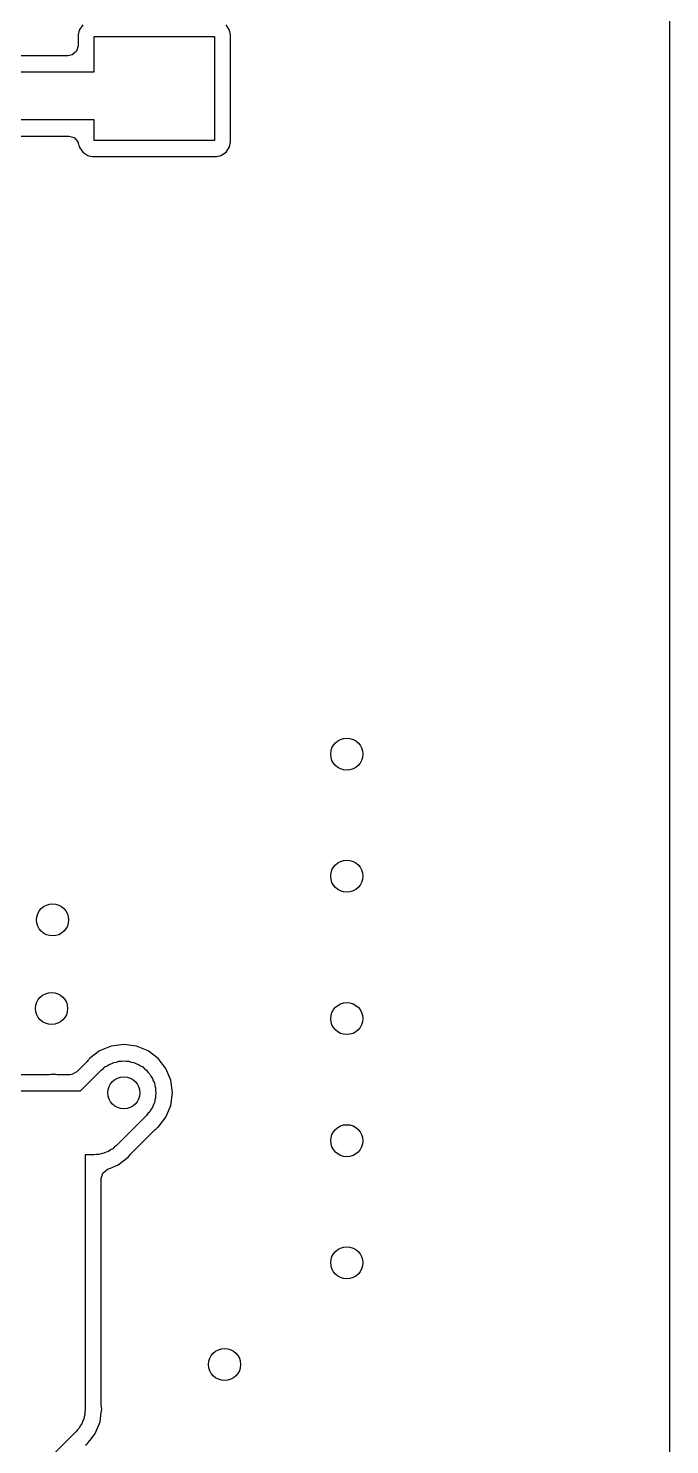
# Model space of a CAD drawing. Extents: x 0 to 2.91, y 0 to 4.33.
# Drawn here: x 1.178 to 1.493, y 1.263 to 1.959 of the extents above; entities that cross this region are included whole.
import ezdxf

# ---------------------------------------------------------------- set-up
doc = ezdxf.new("R2010")
doc.units = 0
doc.header["$MEASUREMENT"] = 0
doc.layers.add('BLACK', color=7, linetype='CONTINUOUS')

msp = doc.modelspace()

# ---------------------------------------------------------------- linework, layer by layer
at = {"layer": 'BLACK', "linetype": 'CONTINUOUS'}
for p, q in [((1.49311, 4.3237), (1.49311, 0.008819)), ((1.20304, 1.95828), (1.20258, 1.95597)), ((1.20478, 1.96089), (1.20304, 1.95828)), ((1.27696, 1.95828), (1.27522, 1.96089)), ((1.27742, 1.95597), (1.27696, 1.95828)), ((1.20258, 1.95057), (1.20179, 1.94789)), ((1.20258, 1.95597), (1.20258, 1.95057)), ((1.21047, 1.93772), (1.21047, 1.9552)), ((1.21047, 1.9552), (1.26953, 1.9552)), ((1.26953, 1.9552), (1.26953, 1.90402)), ((1.27742, 1.90324), (1.27742, 1.95597)), ((1.19762, 1.94561), (1.16317, 1.94561)), ((1.19968, 1.94606), (1.19762, 1.94561)), ((1.20179, 1.94789), (1.19968, 1.94606)), ((1.1525, 1.93772), (1.21047, 1.93772)), ((1.21047, 1.91409), (1.1525, 1.91409)), ((1.21047, 1.90402), (1.21047, 1.91409)), ((1.16317, 1.9062), (1.19792, 1.9062)), ((1.19792, 1.9062), (1.2006, 1.90541)), ((1.2006, 1.90541), (1.20243, 1.9033)), ((1.20243, 1.9033), (1.20278, 1.90221)), ((1.20278, 1.90221), (1.20304, 1.90094)), ((1.20304, 1.90094), (1.20478, 1.89832)), ((1.26953, 1.90402), (1.21047, 1.90402)), ((1.27522, 1.89832), (1.27696, 1.90094)), ((1.27696, 1.90094), (1.27742, 1.90324)), ((1.20478, 1.89832), (1.20739, 1.89658)), ((1.20739, 1.89658), (1.20787, 1.89648)), ((1.20787, 1.89648), (1.20787, 1.89648)), ((1.20787, 1.89648), (1.20946, 1.89617)), ((1.20946, 1.89617), (1.20969, 1.89612)), ((1.20969, 1.89612), (1.27031, 1.89612)), ((1.27031, 1.89612), (1.27054, 1.89617)), ((1.27054, 1.89617), (1.27213, 1.89648)), ((1.27213, 1.89648), (1.27261, 1.89658)), ((1.27213, 1.89648), (1.27213, 1.89648)), ((1.27261, 1.89658), (1.27522, 1.89832)), ((1.21308, 1.45656), (1.20814, 1.45277)), ((1.21883, 1.45894), (1.21308, 1.45656)), ((1.225, 1.45975), (1.21883, 1.45894)), ((1.23117, 1.45894), (1.225, 1.45975)), ((1.23692, 1.45656), (1.23117, 1.45894)), ((1.24186, 1.45277), (1.23692, 1.45656)), ((1.20696, 1.4513), (1.20196, 1.4463)), ((1.20738, 1.45178), (1.20696, 1.4513)), ((1.20794, 1.45251), (1.20738, 1.45178)), ((1.20814, 1.45277), (1.20794, 1.45251)), ((1.21487, 1.44777), (1.21574, 1.44865)), ((1.21574, 1.44865), (1.21685, 1.44921)), ((1.21685, 1.44921), (1.21785, 1.44994)), ((1.21785, 1.44994), (1.21903, 1.45032)), ((1.21903, 1.45032), (1.22013, 1.45088)), ((1.22013, 1.45088), (1.22136, 1.45108)), ((1.22136, 1.45108), (1.22254, 1.45146)), ((1.22254, 1.45146), (1.22378, 1.45146)), ((1.22378, 1.45146), (1.225, 1.45165)), ((1.225, 1.45165), (1.22622, 1.45146)), ((1.22622, 1.45146), (1.22746, 1.45146)), ((1.22746, 1.45146), (1.22864, 1.45108)), ((1.22864, 1.45108), (1.22987, 1.45088)), ((1.22987, 1.45088), (1.23097, 1.45032)), ((1.23097, 1.45032), (1.23215, 1.44994)), ((1.23215, 1.44994), (1.23315, 1.44921)), ((1.23315, 1.44921), (1.23426, 1.44865)), ((1.23426, 1.44865), (1.23513, 1.44777)), ((1.24565, 1.44783), (1.24186, 1.45277)), ((1.18842, 1.44485), (1.15876, 1.44485)), ((1.18907, 1.44489), (1.18842, 1.44485)), ((1.18998, 1.44501), (1.18907, 1.44489)), ((1.1903, 1.44505), (1.18998, 1.44501)), ((1.19062, 1.44501), (1.1903, 1.44505)), ((1.19153, 1.44489), (1.19062, 1.44501)), ((1.19217, 1.44485), (1.19153, 1.44489)), ((1.19845, 1.44485), (1.19217, 1.44485)), ((1.19951, 1.44496), (1.19845, 1.44485)), ((1.20196, 1.4463), (1.19951, 1.44496)), ((1.20378, 1.43695), (1.21386, 1.44704)), ((1.21386, 1.44704), (1.21487, 1.44777)), ((1.23513, 1.44777), (1.23614, 1.44704)), ((1.23614, 1.44704), (1.23686, 1.44604)), ((1.23686, 1.44604), (1.23774, 1.44516)), ((1.23774, 1.44516), (1.2383, 1.44406)), ((1.2383, 1.44406), (1.23903, 1.44305)), ((1.23903, 1.44305), (1.23941, 1.44188)), ((1.23941, 1.44188), (1.23998, 1.44077)), ((1.24803, 1.44208), (1.24565, 1.44783)), ((1.24885, 1.43591), (1.24803, 1.44208)), ((1.15224, 1.43695), (1.20378, 1.43695)), ((1.23998, 1.44077), (1.24017, 1.43955)), ((1.24017, 1.43955), (1.24055, 1.43837)), ((1.24055, 1.43837), (1.24055, 1.43713)), ((1.24055, 1.43713), (1.24075, 1.43591)), ((1.24075, 1.43591), (1.24055, 1.43468)), ((1.24055, 1.43468), (1.24055, 1.43344)), ((1.24803, 1.42973), (1.24885, 1.43591)), ((1.2383, 1.42775), (1.23774, 1.42665)), ((1.23903, 1.42876), (1.2383, 1.42775)), ((1.23941, 1.42993), (1.23903, 1.42876)), ((1.23998, 1.43104), (1.23941, 1.42993)), ((1.24017, 1.43226), (1.23998, 1.43104)), ((1.24055, 1.43344), (1.24017, 1.43226)), ((1.24565, 1.42398), (1.24803, 1.42973)), ((1.23614, 1.42477), (1.22143, 1.41007)), ((1.23686, 1.42577), (1.23614, 1.42477)), ((1.23774, 1.42665), (1.23686, 1.42577)), ((1.24186, 1.41904), (1.24565, 1.42398)), ((1.22834, 1.40581), (1.24039, 1.41786)), ((1.24039, 1.41786), (1.24088, 1.41829)), ((1.24088, 1.41829), (1.2416, 1.41885)), ((1.2416, 1.41885), (1.24186, 1.41904)), ((1.21517, 1.40623), (1.21394, 1.40603)), ((1.21627, 1.40679), (1.21517, 1.40623)), ((1.21745, 1.40717), (1.21627, 1.40679)), ((1.21845, 1.4079), (1.21745, 1.40717)), ((1.21956, 1.40846), (1.21845, 1.4079)), ((1.22043, 1.40934), (1.21956, 1.40846)), ((1.22143, 1.41007), (1.22043, 1.40934)), ((1.2103, 1.40546), (1.20605, 1.40546)), ((1.20605, 1.40546), (1.20605, 1.28036)), ((1.21152, 1.40565), (1.2103, 1.40546)), ((1.21276, 1.40565), (1.21152, 1.40565)), ((1.21394, 1.40603), (1.21276, 1.40565)), ((1.21838, 1.39896), (1.22222, 1.40055)), ((1.22222, 1.40055), (1.22716, 1.40434)), ((1.22716, 1.40434), (1.22791, 1.40533)), ((1.22791, 1.40533), (1.22834, 1.40581)), ((1.21394, 1.39381), (1.21473, 1.39649)), ((1.21394, 1.28224), (1.21394, 1.39381)), ((1.21473, 1.39649), (1.217, 1.39839)), ((1.217, 1.39839), (1.21838, 1.39896)), ((1.21398, 1.28159), (1.21394, 1.28224)), ((1.21414, 1.28036), (1.21398, 1.28159)), ((1.20471, 1.27439), (1.20433, 1.27321)), ((1.20528, 1.2755), (1.20471, 1.27439)), ((1.20547, 1.27672), (1.20528, 1.2755)), ((1.20585, 1.2779), (1.20547, 1.27672)), ((1.20605, 1.28036), (1.20585, 1.27914)), ((1.20585, 1.27914), (1.20585, 1.2779)), ((1.21095, 1.26844), (1.21333, 1.27419)), ((1.21333, 1.27419), (1.21394, 1.27881)), ((1.21394, 1.27881), (1.21414, 1.28036)), ((1.20143, 1.26923), (1.19048, 1.25828)), ((1.20216, 1.27023), (1.20143, 1.26923)), ((1.20304, 1.27111), (1.20216, 1.27023)), ((1.2036, 1.27221), (1.20304, 1.27111)), ((1.20433, 1.27321), (1.2036, 1.27221)), ((1.20913, 1.26607), (1.21095, 1.26844)), ((1.20618, 1.26275), (1.2069, 1.2633)), ((1.2069, 1.2633), (1.20716, 1.2635)), ((1.20716, 1.2635), (1.20771, 1.26421)), ((1.20771, 1.26421), (1.20913, 1.26607))]:
    msp.add_line(p, q, dxfattribs=at)
at = {"layer": 'BLACK'}
for centre in [(1.3345, 1.60241), (1.3345, 1.54241), (1.19, 1.52091), (1.1895, 1.47741), (1.3345, 1.47241), (1.225, 1.43591), (1.3345, 1.41241), (1.3345, 1.35241), (1.2745, 1.30241)]:
    msp.add_circle(centre, 0.007874, dxfattribs=at)

doc.saveas('drawing.dxf')
